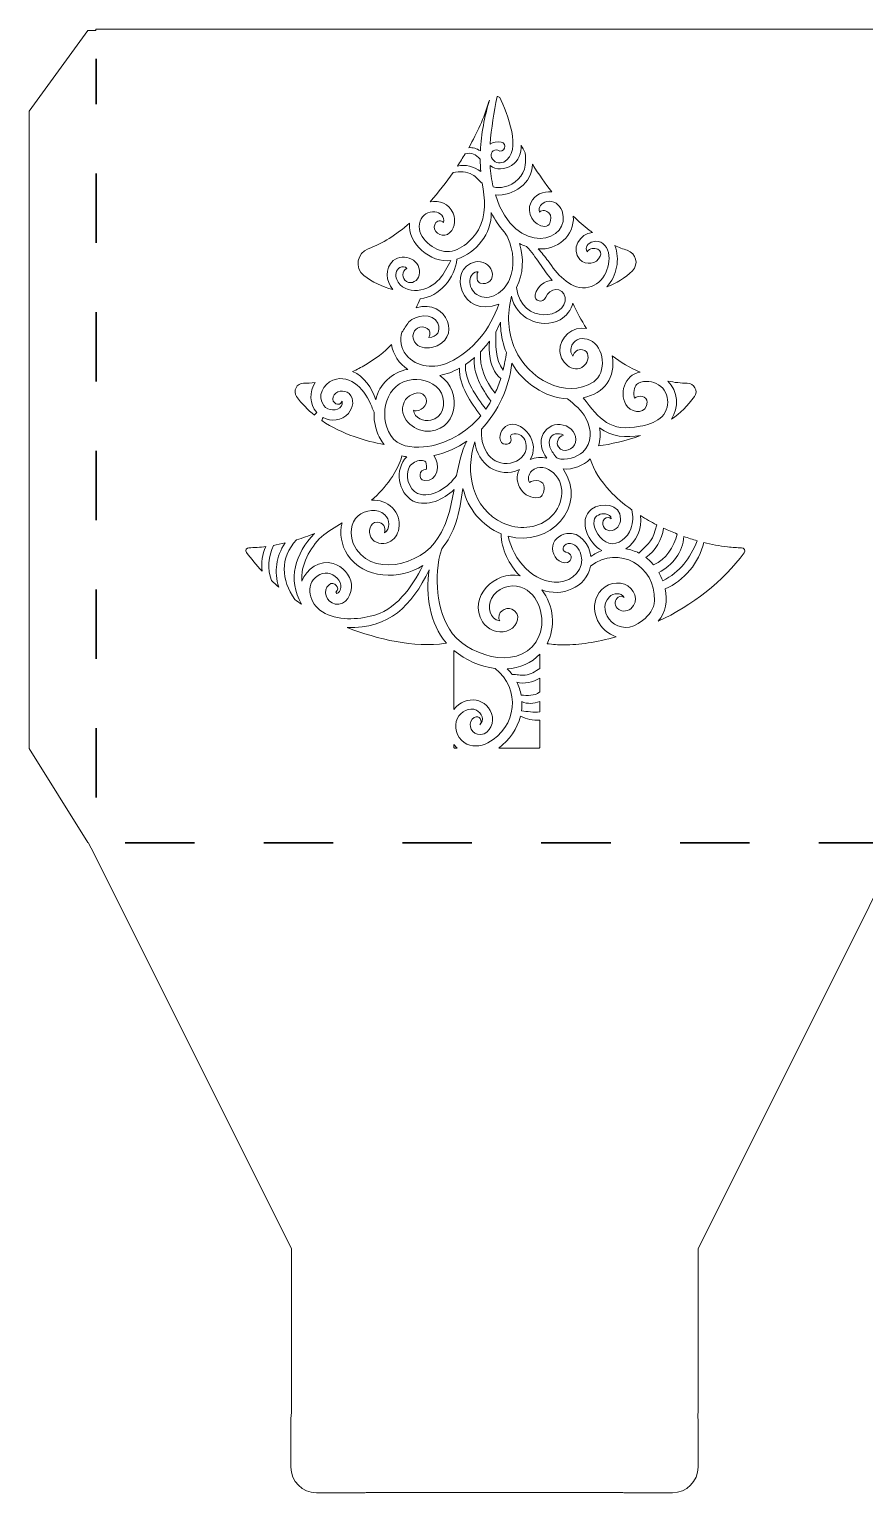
# Model space of a CAD drawing. Extents: x 8 to 992, y -674 to -239.
# Drawn here: x 8.2 to 256.6, y -674.5 to -239.3 of the extents above; entities that cross this region are included whole.
import ezdxf

# ---------------------------------------------------------------- set-up
doc = ezdxf.new("R2010")
doc.units = 0
doc.header["$MEASUREMENT"] = 0
doc.linetypes.add('AI-Linetype-3', pattern=[41.240002, 20.620001, -20.620001])
doc.linetypes.add('AI-Linetype-4', pattern=[41.240002, 20.620001, -20.620001])
doc.layers.add('Layer 1', color=7, linetype='Continuous')

# ---------------------------------------------------------------- blocks, each defined once
blk = doc.blocks.new('block 2')
at = {"layer": 'Layer 1', "lineweight": 0}
for points, knots in [([(516.18, -239.34), (516.18, -239.34), (266.18, -239.34), (266.18, -239.34), (266.18, -239.34), (259.87, -239.34), (259.87, -239.34), (259.87, -239.34), (27.99, -239.34), (27.99, -239.34), (27.99, -239.34), (27.99, -239.72), (27.99, -239.72), (27.99, -239.72), (26.63, -239.72), (26.63, -239.72), (26.63, -239.72), (25.63, -239.72), (25.63, -239.72), (25.63, -239.72), (8.22, -263.71), (8.22, -263.71), (8.22, -263.71), (8.22, -453.19), (8.22, -453.19), (8.22, -453.19), (25.63, -481.11), (25.63, -481.11), (25.63, -481.11), (25.77, -481.11), (25.77, -481.11), (25.77, -481.11), (26.63, -482.84), (26.63, -482.84), (26.63, -482.84), (35.31, -500.19), (35.31, -500.19), (35.31, -500.19), (86.21, -601.98), (86.21, -601.98), (86.21, -601.98), (86.21, -650.25), (86.21, -650.25), (86.21, -650.46), (86.22, -650.67), (86.22, -650.87), (86.08, -651.46), (86, -652.06), (86, -652.68), (86, -652.68), (86, -666.88), (86, -666.88), (86, -671.08), (89.4, -674.49), (93.6, -674.49), (93.6, -674.49), (107.8, -674.49), (107.8, -674.49), (108.22, -674.49), (108.62, -674.44), (109.02, -674.38), (109.47, -674.41), (109.92, -674.42), (110.38, -674.42), (110.38, -674.42), (182.89, -674.42), (182.89, -674.42), (183.3, -674.42), (183.7, -674.41), (184.1, -674.39), (184.48, -674.45), (184.86, -674.49), (185.25, -674.49), (185.25, -674.49), (199.45, -674.49), (199.45, -674.49), (203.65, -674.49), (207.06, -671.08), (207.06, -666.88), (207.06, -666.88), (207.06, -652.68), (207.06, -652.68), (207.06, -652.39), (207.04, -652.11), (207, -651.82), (207.04, -651.32), (207.06, -650.82), (207.06, -650.31), (207.06, -650.31), (207.06, -601.98), (207.06, -601.98), (207.06, -601.98), (257.94, -500.19), (257.94, -500.19), (257.94, -500.19), (259.87, -496.32), (259.87, -496.32), (259.87, -496.32), (267.5, -481.07), (267.5, -481.07), (267.5, -481.07), (267.5, -601.98), (267.5, -601.98), (267.5, -601.98), (364.19, -601.97), (364.2, -601.98), (364.47, -601.98), (364.74, -601.96), (365, -601.95), (365.49, -602.05), (366, -602.11), (366.52, -602.11), (366.52, -602.11), (380.72, -602.11), (380.72, -602.11), (384.92, -602.11), (388.32, -598.7), (388.32, -594.5), (388.32, -594.5), (388.32, -580.3), (388.32, -580.3), (388.32, -579.98), (388.3, -579.66), (388.26, -579.35), (388.29, -578.82), (388.31, -578.29), (388.31, -577.75), (388.31, -577.75), (388.31, -541.49), (388.31, -541.49), (388.31, -541.49), (508.85, -481.22), (508.85, -481.22), (508.85, -481.22), (508.85, -674.42), (508.85, -674.42), (508.85, -674.42), (545.11, -674.42), (545.11, -674.42), (546.01, -674.42), (546.9, -674.37), (547.78, -674.28), (547.78, -674.28), (561.56, -674.28), (561.56, -674.28), (565.76, -674.28), (569.17, -670.87), (569.17, -666.67), (569.17, -666.67), (569.17, -652.99), (569.17, -652.99), (569.27, -652.11), (569.32, -651.22), (569.33, -650.31), (569.33, -650.31), (569.33, -601.98), (569.33, -601.98), (569.33, -601.98), (690.18, -601.98), (690.18, -601.98), (690.18, -601.98), (690.18, -650.25), (690.18, -650.25), (690.18, -650.45), (690.19, -650.65), (690.19, -650.85), (690.08, -651.37), (690.01, -651.92), (690.01, -652.47), (690.01, -652.47), (690.01, -666.67), (690.01, -666.67), (690.01, -670.87), (693.42, -674.28), (697.62, -674.28), (697.62, -674.28), (711.71, -674.28), (711.71, -674.28), (712.58, -674.37), (713.45, -674.42), (714.34, -674.42), (714.34, -674.42), (750.64, -674.42), (750.64, -674.42), (750.64, -674.42), (750.64, -481.07), (750.64, -481.07), (750.64, -481.07), (871.46, -541.48), (871.46, -541.48), (871.46, -541.49), (871.47, -577.8), (871.46, -577.81), (871.46, -578.21), (871.47, -578.61), (871.49, -579.01), (871.44, -579.36), (871.41, -579.72), (871.41, -580.09), (871.41, -580.09), (871.41, -594.29), (871.41, -594.29), (871.41, -598.49), (874.81, -601.9), (879.01, -601.9), (879.01, -601.9), (893.21, -601.9), (893.21, -601.9), (893.32, -601.9), (893.42, -601.88), (893.52, -601.88), (894.22, -601.94), (894.92, -601.98), (895.63, -601.98), (895.63, -601.98), (992.31, -601.98), (992.31, -601.98), (992.31, -601.98), (992.31, -239.34), (992.31, -239.34), (992.31, -239.34), (516.18, -239.34), (516.18, -239.34)], [0, 0, 0, 0, 1, 1, 1, 2, 2, 2, 3, 3, 3, 4, 4, 4, 5, 5, 5, 6, 6, 6, 7, 7, 7, 8, 8, 8, 9, 9, 9, 10, 10, 10, 11, 11, 11, 12, 12, 12, 13, 13, 13, 14, 14, 14, 15, 15, 15, 16, 16, 16, 17, 17, 17, 18, 18, 18, 19, 19, 19, 20, 20, 20, 21, 21, 21, 22, 22, 22, 23, 23, 23, 24, 24, 24, 25, 25, 25, 26, 26, 26, 27, 27, 27, 28, 28, 28, 29, 29, 29, 30, 30, 30, 31, 31, 31, 32, 32, 32, 33, 33, 33, 34, 34, 34, 35, 35, 35, 36, 36, 36, 37, 37, 37, 38, 38, 38, 39, 39, 39, 40, 40, 40, 41, 41, 41, 42, 42, 42, 43, 43, 43, 44, 44, 44, 45, 45, 45, 46, 46, 46, 47, 47, 47, 48, 48, 48, 49, 49, 49, 50, 50, 50, 51, 51, 51, 52, 52, 52, 53, 53, 53, 54, 54, 54, 55, 55, 55, 56, 56, 56, 57, 57, 57, 58, 58, 58, 59, 59, 59, 60, 60, 60, 61, 61, 61, 62, 62, 62, 63, 63, 63, 64, 64, 64, 65, 65, 65, 66, 66, 66, 67, 67, 67, 68, 68, 68, 69, 69, 69, 70, 70, 70, 71, 71, 71, 72, 72, 72, 73, 73, 73, 74, 74, 74, 74]), ([(144.86, -260.87), (144.9, -260.72), (144.96, -260.59), (145.03, -260.46), (143.55, -265.34), (142.6, -270.43), (142.37, -275.5), (141.17, -274.78), (140.16, -274.48), (138.89, -274.56), (141.48, -269.91), (143.35, -265.96), (144.86, -260.87)], [0, 0, 0, 0, 1, 1, 1, 2, 2, 2, 3, 3, 3, 4, 4, 4, 4]), ([(147.31, -259.33), (147.6, -259.37), (147.88, -259.47), (148.13, -259.62), (150.15, -264.3), (155.16, -275.57), (149.28, -278.84), (147.92, -279.39), (146.28, -278.95), (145.67, -277.52), (145.42, -276.93), (145.47, -276.29), (145.88, -275.79), (146.16, -275.45), (147.08, -274.93), (147.51, -275.28), (149.25, -276.67), (150.72, -273.17), (148.51, -272.91), (147.32, -272.77), (146.2, -272.83), (145.25, -273.5), (145.56, -268.73), (146.43, -264.03), (147.31, -259.33)], [0, 0, 0, 0, 1, 1, 1, 2, 2, 2, 3, 3, 3, 4, 4, 4, 5, 5, 5, 6, 6, 6, 7, 7, 7, 8, 8, 8, 8]), ([(151.65, -279.82), (153.76, -278.44), (154.46, -276.15), (154.5, -273.78), (154.89, -274.55), (155.29, -275.31), (155.71, -276.05), (155.69, -277.28), (155.86, -278.53), (155.69, -279.77), (155.35, -283.06), (152.59, -285.5), (149.47, -286.19), (148.4, -286.45), (147.22, -286.59), (146.16, -286.21), (145.67, -284.13), (145.37, -282.01), (145.23, -279.88), (146.96, -281.27), (149.68, -281.11), (151.65, -279.82)], [0, 0, 0, 0, 1, 1, 1, 2, 2, 2, 3, 3, 3, 4, 4, 4, 5, 5, 5, 6, 6, 6, 7, 7, 7, 7]), ([(137.8, -276.42), (139.95, -275.86), (140.88, -276.54), (142.31, -278), (142.31, -279.22), (142.36, -280.42), (142.46, -281.65), (140.34, -280.15), (138, -279.45), (135.54, -280), (136.33, -278.81), (137.09, -277.61), (137.8, -276.42)], [0, 0, 0, 0, 1, 1, 1, 2, 2, 2, 3, 3, 3, 4, 4, 4, 4]), ([(124.43, -296.38), (125.07, -294.59), (126.9, -293.35), (128.82, -293.62), (130.38, -293.76), (131.82, -295.19), (131.42, -296.82), (130.79, -296.1), (129.37, -296.06), (128.86, -297.23), (127.86, -299.49), (130.56, -301.37), (132.55, -300.33), (134.78, -299.17), (135.14, -296.15), (134.24, -294.05), (133, -291.12), (130.14, -290.18), (127.44, -290.69), (129.91, -287.81), (132.2, -284.81), (134.22, -281.94), (136.22, -281.6), (138.22, -281.54), (140.05, -282.59), (141.06, -283.18), (141.9, -284.37), (142.89, -285.09), (143.79, -289.6), (144.05, -294.87), (141.8, -298.93), (139.93, -302.21), (135.72, -305.95), (131.66, -305.4), (127.83, -304.88), (122.9, -300.64), (124.43, -296.38)], [0, 0, 0, 0, 1, 1, 1, 2, 2, 2, 3, 3, 3, 4, 4, 4, 5, 5, 5, 6, 6, 6, 7, 7, 7, 8, 8, 8, 9, 9, 9, 10, 10, 10, 11, 11, 11, 12, 12, 12, 12]), ([(163.56, -287.66), (161.07, -287.42), (158.45, -288.54), (157.35, -290.91), (155.96, -293.93), (158.12, -297.88), (161.54, -297.94), (162.17, -297.95), (162.83, -297.62), (163.03, -296.99), (163.36, -295.98), (163.54, -294.81), (162.75, -293.96), (162.02, -293.18), (160.77, -292.98), (159.93, -293.68), (159.35, -292.21), (160.66, -290.9), (162.02, -290.6), (164.11, -290.06), (165.9, -291.45), (166.64, -293.33), (169.86, -302.37), (152.74, -307.7), (146.83, -288.61), (152.15, -289.02), (157.77, -285.09), (157.8, -279.48), (159.75, -282.5), (161.66, -285.22), (163.56, -287.66)], [0, 0, 0, 0, 1, 1, 1, 2, 2, 2, 3, 3, 3, 4, 4, 4, 5, 5, 5, 6, 6, 6, 7, 7, 7, 8, 8, 8, 9, 9, 9, 10, 10, 10, 10]), ([(123.63, -328.25), (122.23, -329.1), (121.93, -330.92), (122.78, -332.28), (123.87, -334.04), (126.02, -334.27), (127.89, -333.94), (137.25, -331.84), (132.57, -319.31), (123.22, -322.16), (123.63, -321.29), (124.09, -320.42), (124.46, -319.52), (130.14, -318.85), (134.8, -313.28), (135.37, -307.71), (141.16, -305.72), (145.72, -300.12), (145.6, -293.87), (146.6, -295.94), (147.86, -297.87), (149.41, -299.57), (149.93, -300.07), (150.25, -300.74), (150.54, -301.37), (152.22, -305.2), (152.64, -309.82), (151.02, -313.74), (149.57, -317.27), (145.12, -320.7), (141.29, -318.23), (139.93, -317.36), (139.04, -315.61), (139.21, -314), (139.3, -312.73), (140.33, -311.33), (141.71, -311.42), (141.17, -311.98), (141.43, -312.92), (141.42, -313.64), (141.46, -314.12), (141.84, -314.67), (142.31, -314.83), (144.58, -315.56), (146.52, -313.6), (145.8, -311.3), (145.16, -309.24), (142.93, -308.1), (140.86, -308.46), (132.26, -310.44), (136.64, -325.58), (147.88, -321.08), (145.28, -328.34), (140.18, -335.05), (133.08, -338.37), (128.79, -340.29), (123.42, -340), (120.28, -336.14), (118.67, -334.16), (118.3, -331.63), (119.01, -329.44), (119.7, -328.46), (120.35, -327.45), (120.96, -326.41), (123.22, -324.31), (128.1, -323.45), (129.7, -326.78), (130.67, -329.05), (129.53, -330.89), (127.03, -331.01), (128.42, -328.72), (125.56, -327.06), (123.63, -328.25)], [0, 0, 0, 0, 1, 1, 1, 2, 2, 2, 3, 3, 3, 4, 4, 4, 5, 5, 5, 6, 6, 6, 7, 7, 7, 8, 8, 8, 9, 9, 9, 10, 10, 10, 11, 11, 11, 12, 12, 12, 13, 13, 13, 14, 14, 14, 15, 15, 15, 16, 16, 16, 17, 17, 17, 18, 18, 18, 19, 19, 19, 20, 20, 20, 21, 21, 21, 22, 22, 22, 23, 23, 23, 24, 24, 24, 24]), ([(169.97, -294.89), (171.54, -296.42), (173.12, -297.81), (174.73, -299.05), (175.04, -299.29), (175.36, -299.52), (175.67, -299.75), (171.94, -300.06), (169.08, -304.75), (171.93, -307.78), (173.72, -309.65), (176.91, -309.22), (178, -306.83), (178.32, -306.11), (178.07, -305.04), (177.26, -304.75), (176.15, -304.31), (174.85, -304.44), (174.13, -305.48), (173.11, -304.34), (174.54, -302.76), (175.77, -302.51), (178.07, -301.87), (179.94, -303.59), (180.41, -305.73), (181.4, -310.22), (178.51, -315.83), (173.6, -316.18), (168.57, -316.54), (165.09, -311.82), (162.46, -308.24), (161.54, -307), (160.6, -305.76), (159.57, -304.64), (165.1, -305.05), (170.42, -300.79), (169.97, -294.89)], [0, 0, 0, 0, 1, 1, 1, 2, 2, 2, 3, 3, 3, 4, 4, 4, 5, 5, 5, 6, 6, 6, 7, 7, 7, 8, 8, 8, 9, 9, 9, 10, 10, 10, 11, 11, 11, 12, 12, 12, 12]), ([(109.03, -304.6), (113.26, -303.02), (117.33, -300.49), (121.31, -296.97), (120.67, -303.08), (127.59, -308.91), (133.57, -308.14), (132.5, -310.01), (131.63, -311.99), (130.15, -313.61), (128.46, -315.47), (126.21, -316.8), (123.67, -316.98), (121.23, -317.16), (118.42, -316.18), (117.47, -313.72), (117, -312.51), (117.15, -310.85), (118.42, -310.18), (119.06, -309.86), (120.02, -309.82), (120.49, -310.47), (118.98, -311.23), (118.9, -313.45), (120.35, -314.34), (121.89, -315.3), (123.81, -314.13), (124.18, -312.47), (125.11, -308.17), (119.58, -305.42), (116.45, -308.14), (113.77, -310.47), (114.25, -314.25), (116.3, -316.73), (113.22, -315.92), (110.2, -314.54), (107.69, -312.56), (104.87, -310.33), (105.66, -305.86), (109.03, -304.6)], [0, 0, 0, 0, 1, 1, 1, 2, 2, 2, 3, 3, 3, 4, 4, 4, 5, 5, 5, 6, 6, 6, 7, 7, 7, 8, 8, 8, 9, 9, 9, 10, 10, 10, 11, 11, 11, 12, 12, 12, 13, 13, 13, 13]), ([(153.97, -303.06), (154.66, -303.41), (155.37, -303.72), (156.09, -303.96), (158.98, -306.96), (160.96, -310.83), (163.68, -314), (161.42, -314.19), (159.3, -315.71), (158.65, -318.27), (158.13, -320.3), (161.14, -320.97), (161.78, -319.03), (162.71, -316.19), (166.98, -315.77), (167.55, -319.09), (168.19, -325.46), (154.64, -327.46), (153.1, -316.12), (155.17, -312.14), (155.3, -307.27), (153.97, -303.06)], [0, 0, 0, 0, 1, 1, 1, 2, 2, 2, 3, 3, 3, 4, 4, 4, 5, 5, 5, 6, 6, 6, 7, 7, 7, 7]), ([(186.02, -305.07), (188.66, -305.92), (189.51, -309.24), (187.54, -311.19), (185.4, -313.3), (182.75, -314.86), (179.95, -315.92), (182.88, -312.72), (183.97, -307.67), (182.3, -303.63), (183.52, -304.19), (184.77, -304.67), (186.02, -305.07)], [0, 0, 0, 0, 1, 1, 1, 2, 2, 2, 3, 3, 3, 4, 4, 4, 4]), ([(166.04, -325.71), (167.97, -324.65), (169.4, -322.76), (169.8, -320.74), (171.06, -323.37), (172.36, -325.92), (173.91, -328.28), (169.84, -327.52), (165.82, -330.93), (165.99, -335.1), (166.09, -338.74), (170.8, -342.55), (173.67, -338.86), (174.7, -337.53), (174.74, -334.97), (172.69, -334.62), (171.27, -334.39), (170.2, -335.31), (169.87, -336.5), (169.02, -335.66), (169.11, -334.29), (169.58, -333.29), (170.53, -331.23), (172.93, -330.92), (174.86, -331.77), (179.34, -333.72), (179.94, -341.43), (176.04, -344.19), (167.58, -349.55), (156.37, -343.01), (152.75, -334.65), (150.45, -329.68), (150.22, -323.99), (151.63, -318.73), (152.72, -325.07), (160.36, -328.85), (166.04, -325.71)], [0, 0, 0, 0, 1, 1, 1, 2, 2, 2, 3, 3, 3, 4, 4, 4, 5, 5, 5, 6, 6, 6, 7, 7, 7, 8, 8, 8, 9, 9, 9, 10, 10, 10, 11, 11, 11, 12, 12, 12, 12]), ([(146.91, -329.27), (147.44, -328.35), (147.93, -327.38), (148.35, -326.41), (148.34, -327), (148.36, -327.6), (148.39, -328.19), (148.55, -330.71), (149.14, -333.18), (150.09, -335.5), (149.84, -337.24), (149.54, -338.97), (149.12, -340.7), (146.55, -337.48), (147.03, -333.12), (146.91, -329.27)], [0, 0, 0, 0, 1, 1, 1, 2, 2, 2, 3, 3, 3, 4, 4, 4, 5, 5, 5, 5]), ([(108.15, -339.13), (111.13, -337.38), (113.75, -335.35), (115.96, -333.07), (116.29, -336.02), (118.26, -338.84), (120.76, -340.46), (116.08, -341.28), (112.28, -344.88), (111.22, -349.53), (110.01, -346.05), (107.87, -342.52), (104.31, -341.12), (105.61, -340.53), (106.9, -339.86), (108.15, -339.13)], [0, 0, 0, 0, 1, 1, 1, 2, 2, 2, 3, 3, 3, 4, 4, 4, 5, 5, 5, 5]), ([(145.13, -336.46), (145.46, -338.83), (146.43, -341.7), (148.4, -343.23), (147.94, -344.69), (147.38, -346.11), (146.73, -347.5), (143.81, -343.86), (142.04, -339.96), (142.4, -335.25), (143.37, -334.25), (144.27, -333.19), (145.09, -332.07), (144.93, -333.55), (144.93, -335.04), (145.13, -336.46)], [0, 0, 0, 0, 1, 1, 1, 2, 2, 2, 3, 3, 3, 4, 4, 4, 5, 5, 5, 5]), ([(145.5, -349.87), (145.02, -350.7), (144.51, -351.52), (143.95, -352.31), (141.32, -348.77), (137.43, -343.56), (137.95, -338.98), (138.88, -338.35), (139.77, -337.67), (140.63, -336.92), (139.9, -341.46), (142.88, -346.43), (145.5, -349.87)], [0, 0, 0, 0, 1, 1, 1, 2, 2, 2, 3, 3, 3, 4, 4, 4, 4]), ([(165.57, -363.54), (166.96, -365.61), (170.11, -364.27), (170.65, -362.21), (171.29, -359.77), (169.22, -357.59), (167.01, -357.01), (164.62, -356.38), (162.22, -357.51), (161.04, -359.65), (159.67, -362.13), (160.65, -364.66), (162.06, -366.87), (160.45, -366.42), (158.7, -366.61), (157.19, -367.3), (158.51, -364.96), (158.46, -361.95), (156.67, -359.64), (155.43, -358.04), (153.4, -356.45), (151.24, -356.87), (149.12, -357.27), (147.66, -359.55), (148.34, -361.62), (148.96, -363.54), (152.06, -362.8), (151.4, -360.9), (150.81, -359.19), (153.65, -359.54), (154.46, -360.11), (155.72, -360.99), (156.19, -362.76), (155.92, -364.21), (155.43, -366.83), (152.84, -368.31), (150.35, -368.43), (144.86, -368.68), (142.21, -363.05), (142.7, -358.24), (147.65, -352.84), (150.88, -346.06), (151.68, -338.66), (155.14, -344.48), (161.46, -348.87), (168.29, -349.25), (170.37, -350.9), (172.41, -352.61), (173.72, -355), (175.45, -358.19), (175.67, -362.47), (172.78, -365.06), (171.1, -366.59), (167.63, -367.78), (165.44, -366.94), (164.54, -366.48), (163.77, -365.07), (163.32, -364.22), (162.45, -362.57), (162.53, -360.2), (164.7, -359.68), (165.46, -359.49), (166.38, -359.59), (167.04, -360.05), (165.64, -360.38), (164.64, -362.18), (165.57, -363.54)], [0, 0, 0, 0, 1, 1, 1, 2, 2, 2, 3, 3, 3, 4, 4, 4, 5, 5, 5, 6, 6, 6, 7, 7, 7, 8, 8, 8, 9, 9, 9, 10, 10, 10, 11, 11, 11, 12, 12, 12, 13, 13, 13, 14, 14, 14, 15, 15, 15, 16, 16, 16, 17, 17, 17, 18, 18, 18, 19, 19, 19, 20, 20, 20, 21, 21, 21, 22, 22, 22, 22]), ([(186.11, -351.61), (187.96, -353.66), (191.87, -353.6), (191.93, -350.24), (192.06, -348.27), (189.31, -348.06), (188.14, -348.99), (187.75, -347.76), (188.1, -345.57), (188.77, -344.98), (190.26, -343.66), (192.97, -343.92), (194.63, -344.67), (198.74, -346.54), (199.16, -352.21), (195.78, -355.01), (194.09, -356.4), (191.93, -357), (189.81, -357.36), (180.98, -359.25), (177.8, -355.29), (172.87, -348.89), (179.25, -347.61), (182.67, -342.91), (181.52, -336.42), (184.04, -338.36), (186.93, -340.02), (189.84, -341.31), (185.2, -341.83), (183.25, -348.16), (186.11, -351.61)], [0, 0, 0, 0, 1, 1, 1, 2, 2, 2, 3, 3, 3, 4, 4, 4, 5, 5, 5, 6, 6, 6, 7, 7, 7, 8, 8, 8, 9, 9, 9, 10, 10, 10, 10]), ([(98.52, -343.66), (103.97, -341.63), (108.29, -346.99), (110.04, -351.55), (110.26, -352.11), (110.5, -352.65), (110.73, -353.19), (110.68, -355.14), (110.97, -357.08), (111.56, -358.83), (112.1, -360.43), (112.86, -361.75), (113.78, -362.83), (108.48, -361.85), (101.3, -359.83), (95.18, -355.69), (95.22, -355.61), (95.26, -355.53), (95.3, -355.44), (95.37, -355.19), (95.45, -355.04), (95.59, -354.8), (98.01, -356.04), (101.11, -355.79), (103.09, -353.57), (104.5, -352), (105.05, -349.22), (103.3, -347.67), (101.85, -346.4), (99.24, -346.79), (98.55, -348.68), (97.89, -350.46), (100.57, -351.77), (101.22, -349.97), (101.31, -349.7), (101.38, -350.85), (101.09, -351.29), (99.83, -353.04), (97.01, -352.91), (95.78, -351.19), (93.65, -348.44), (95.63, -344.79), (98.52, -343.66)], [0, 0, 0, 0, 1, 1, 1, 2, 2, 2, 3, 3, 3, 4, 4, 4, 5, 5, 5, 6, 6, 6, 7, 7, 7, 8, 8, 8, 9, 9, 9, 10, 10, 10, 11, 11, 11, 12, 12, 12, 13, 13, 13, 14, 14, 14, 14]), ([(125.42, -363.52), (121.85, -363.83), (117.82, -363.37), (115.68, -360.13), (111.88, -354.05), (114.19, -344.19), (122.25, -343.51), (125.5, -343.17), (129.23, -344.49), (130.74, -347.57), (132.19, -350.52), (131.26, -354.96), (127.61, -355.61), (125.51, -356.03), (122.76, -354.97), (122.47, -352.62), (122.69, -352.78), (122.97, -352.87), (123.3, -352.84), (125.28, -352.67), (127.34, -350.36), (125.86, -348.4), (124.42, -346.51), (121.19, -347.9), (120.13, -349.47), (117.27, -353.69), (121.6, -358.34), (125.79, -358.82), (135.42, -359.57), (137.54, -346.99), (130.26, -342.29), (132.3, -341.93), (134.25, -341.15), (136.1, -340.12), (135.94, -345.2), (139.54, -350.32), (142.46, -354.27), (138.22, -359.31), (132.02, -362.94), (125.42, -363.52)], [0, 0, 0, 0, 1, 1, 1, 2, 2, 2, 3, 3, 3, 4, 4, 4, 5, 5, 5, 6, 6, 6, 7, 7, 7, 8, 8, 8, 9, 9, 9, 10, 10, 10, 11, 11, 11, 12, 12, 12, 13, 13, 13, 13]), ([(89.79, -344.6), (90.89, -344.6), (92.02, -344.53), (93.18, -344.39), (91.47, -347.04), (91.45, -350.83), (93.69, -353.33), (93.42, -353.55), (93.2, -353.83), (93.05, -354.13), (91.06, -352.55), (89.24, -350.7), (87.7, -348.54), (86.51, -346.88), (87.75, -344.6), (89.79, -344.6)], [0, 0, 0, 0, 1, 1, 1, 2, 2, 2, 3, 3, 3, 4, 4, 4, 5, 5, 5, 5]), ([(203.84, -344.57), (205.94, -344.52), (207.21, -346.87), (205.98, -348.58), (204.08, -351.26), (201.74, -353.47), (199.18, -355.29), (201.4, -351.85), (201.15, -346.89), (198.08, -343.96), (200.07, -344.36), (202.01, -344.57), (203.84, -344.57)], [0, 0, 0, 0, 1, 1, 1, 2, 2, 2, 3, 3, 3, 4, 4, 4, 4]), ([(177.76, -357.81), (181.24, -360.58), (185.76, -360.89), (190, -360.09), (185.55, -361.77), (181.1, -362.71), (177.42, -363.24), (178.01, -361.58), (178.12, -359.6), (177.76, -357.81)], [0, 0, 0, 0, 1, 1, 1, 2, 2, 2, 3, 3, 3, 3]), ([(123.68, -377.36), (121.02, -376.13), (119.72, -371.86), (121.3, -369.39), (122.03, -368.23), (123.33, -367.59), (124.68, -367.57), (125.25, -367.56), (125.8, -367.57), (126.11, -368.1), (126.19, -368.23), (126.51, -370.29), (126.21, -370.26), (124.11, -370.03), (123.64, -373.31), (125.75, -373.52), (129.78, -373.92), (130.47, -368.61), (128.54, -366.11), (132.2, -365.26), (135.57, -363.74), (138.33, -361.79), (136.75, -364.95), (135.92, -368.43), (135.26, -371.99), (133.08, -375.37), (127.81, -379.01), (123.68, -377.36)], [0, 0, 0, 0, 1, 1, 1, 2, 2, 2, 3, 3, 3, 4, 4, 4, 5, 5, 5, 6, 6, 6, 7, 7, 7, 8, 8, 8, 9, 9, 9, 9]), ([(140.74, -362.02), (141.39, -368.7), (147.79, -373.06), (153.95, -370.29), (151.79, -374.12), (155.3, -379.29), (159.66, -378.56), (161.1, -378.37), (161.13, -376.8), (161.34, -375.67), (161.52, -373.46), (158.21, -373.01), (156.93, -374.15), (156.41, -373.1), (156.61, -371.59), (157.6, -370.68), (159.55, -368.89), (162.35, -369.62), (164.13, -371.27), (168.19, -375.02), (166.75, -381.6), (162.83, -384.79), (158.92, -387.96), (153.58, -388.22), (149.1, -386.16), (139.83, -381.9), (137.65, -371.07), (140.74, -362.02)], [0, 0, 0, 0, 1, 1, 1, 2, 2, 2, 3, 3, 3, 4, 4, 4, 5, 5, 5, 6, 6, 6, 7, 7, 7, 8, 8, 8, 9, 9, 9, 9]), ([(111.67, -385.89), (109.44, -385.92), (108.91, -388.78), (109.8, -390.4), (110.81, -392.23), (113.28, -392.68), (115.09, -391.89), (116.78, -391.15), (117.8, -389.55), (118.12, -387.79), (119.07, -382.97), (114.68, -378.99), (110.02, -379.35), (114.22, -375.75), (117.75, -370.83), (119.04, -366.14), (119.5, -366.28), (119.98, -366.39), (120.46, -366.47), (116.76, -370.13), (117.76, -377.19), (122.4, -379.63), (126.56, -381.44), (131.43, -379.19), (134.52, -376.23), (133.64, -381.25), (132.62, -386.23), (129.81, -390.5), (124.8, -398.92), (109.3, -402.75), (104.54, -392.2), (103.48, -389.5), (103.69, -386.06), (105.98, -384.04), (108.06, -382.2), (111.81, -381.67), (113.96, -383.71), (115.37, -385), (115.71, -388.05), (113.81, -389.05), (114.31, -387.57), (113.45, -385.86), (111.67, -385.89)], [0, 0, 0, 0, 1, 1, 1, 2, 2, 2, 3, 3, 3, 4, 4, 4, 5, 5, 5, 6, 6, 6, 7, 7, 7, 8, 8, 8, 9, 9, 9, 10, 10, 10, 11, 11, 11, 12, 12, 12, 13, 13, 13, 14, 14, 14, 14]), ([(180.85, -388.43), (182.77, -388.51), (184.07, -386.68), (184.05, -384.9), (183.98, -380.35), (178.34, -379.91), (175.39, -382.07), (171.18, -385.34), (174.59, -392.39), (178.48, -394.37), (177.31, -394.78), (176.2, -395.36), (175.22, -396.12), (174.74, -392.47), (172.05, -388.73), (168.03, -389.3), (165.79, -389.61), (163.78, -391.38), (163.78, -393.75), (163.79, -396.02), (165.83, -398.52), (168.27, -397.85), (169.61, -397.48), (169.84, -395.5), (168.41, -395.05), (166.34, -394.61), (166.49, -392.66), (168.48, -392.27), (170.41, -391.92), (171.8, -393.84), (172.26, -395.47), (173.47, -399.82), (169.79, -403.41), (165.68, -403.77), (158.07, -404.16), (152.09, -396.94), (150.59, -390.07), (162.71, -393.59), (174.59, -381.32), (166.95, -370.07), (169.9, -370.34), (173.02, -369.1), (174.99, -367.11), (176.14, -370.45), (178.1, -373.64), (180.85, -376.61), (182.68, -378.59), (184.88, -380.48), (187.39, -382.26), (187.72, -384.15), (187.83, -385.92), (187.09, -387.89), (186.14, -390.39), (183.38, -392.96), (180.51, -392.14), (178.19, -391.47), (175.66, -387.83), (176.14, -385.39), (176.43, -383.92), (178.2, -383.21), (179.58, -383.43), (180.36, -383.52), (181.31, -384.04), (181.22, -384.93), (180.75, -384.45), (179.91, -384.3), (179.28, -384.94), (177.97, -386.3), (179.08, -388.36), (180.85, -388.43)], [0, 0, 0, 0, 1, 1, 1, 2, 2, 2, 3, 3, 3, 4, 4, 4, 5, 5, 5, 6, 6, 6, 7, 7, 7, 8, 8, 8, 9, 9, 9, 10, 10, 10, 11, 11, 11, 12, 12, 12, 13, 13, 13, 14, 14, 14, 15, 15, 15, 16, 16, 16, 17, 17, 17, 18, 18, 18, 19, 19, 19, 20, 20, 20, 21, 21, 21, 22, 22, 22, 23, 23, 23, 23]), ([(159.85, -419.58), (155.45, -430.38), (139.89, -426.36), (134.1, -419.09), (131.4, -415.69), (130.15, -411.17), (129.72, -406.91), (129.29, -402.62), (129.44, -397.99), (130.84, -393.84), (132.67, -391.56), (134.11, -388.92), (135.04, -386.09), (136.1, -382.82), (136.66, -379.37), (137.18, -375.89), (138.61, -381.92), (142.79, -387.01), (148.49, -389.35), (148.61, -393.89), (150.79, -398.54), (154.13, -401.9), (146.55, -400.14), (138.62, -408.26), (142.96, -415.51), (144.46, -417.85), (147.47, -419.12), (150.16, -418.33), (152.52, -417.63), (154.88, -414.3), (152.47, -412.26), (150.62, -410.69), (147.78, -411.96), (147.83, -414.37), (147.84, -414.74), (147.96, -415.04), (148.13, -415.25), (145.03, -414.8), (144.34, -411.02), (145.65, -408.63), (147.23, -405.54), (151.12, -404.12), (154.36, -405.21), (159.89, -407.07), (161.9, -414.56), (159.85, -419.58)], [0, 0, 0, 0, 1, 1, 1, 2, 2, 2, 3, 3, 3, 4, 4, 4, 5, 5, 5, 6, 6, 6, 7, 7, 7, 8, 8, 8, 9, 9, 9, 10, 10, 10, 11, 11, 11, 12, 12, 12, 13, 13, 13, 14, 14, 14, 15, 15, 15, 15]), ([(94.62, -401.49), (96.63, -400.52), (99.05, -401.34), (100.26, -403.19), (100.81, -404.03), (101.06, -405.12), (100.68, -406.08), (100.53, -406.5), (99.72, -407.75), (99.4, -406.76), (100.92, -405.5), (98.85, -403.25), (97.34, -404.5), (95.22, -406.25), (96.61, -409.77), (99.13, -410.24), (102.39, -410.85), (104.36, -407.15), (104.01, -404.37), (103.66, -401.5), (101.35, -399.05), (98.61, -398.23), (94.66, -396.97), (90.52, -399.78), (89.27, -403.48), (88.79, -398.86), (91.76, -393.38), (95.07, -390.29), (96.92, -388.69), (99.12, -387.37), (101.26, -386.06), (100.36, -389.24), (101.03, -392.79), (102.83, -395.59), (107.56, -402.89), (118.59, -403.16), (125.27, -398.78), (121.85, -405.32), (117.27, -412.19), (109.6, -413.9), (104.87, -414.99), (98.64, -415.14), (94.61, -412.02), (91.23, -409.4), (90.09, -403.68), (94.62, -401.49)], [0, 0, 0, 0, 1, 1, 1, 2, 2, 2, 3, 3, 3, 4, 4, 4, 5, 5, 5, 6, 6, 6, 7, 7, 7, 8, 8, 8, 9, 9, 9, 10, 10, 10, 11, 11, 11, 12, 12, 12, 13, 13, 13, 14, 14, 14, 15, 15, 15, 15]), ([(189.94, -383.95), (191.5, -384.93), (193.13, -385.84), (194.77, -386.67), (193.69, -391.38), (192.72, -391.88), (189.48, -395.09), (188.26, -394.48), (186.94, -394.05), (185.59, -393.82), (188.78, -391.88), (190.48, -387.77), (189.94, -383.95)], [0, 0, 0, 0, 1, 1, 1, 2, 2, 2, 3, 3, 3, 4, 4, 4, 4]), ([(87.15, -408.91), (83.17, -402.91), (82.62, -396.74), (87.7, -391.13), (89.5, -390.61), (91.29, -389.98), (92.99, -389.32), (87.37, -395.12), (84.82, -402.96), (89.19, -410.29), (88.5, -409.84), (87.82, -409.38), (87.15, -408.91)], [0, 0, 0, 0, 1, 1, 1, 2, 2, 2, 3, 3, 3, 4, 4, 4, 4]), ([(196.83, -387.69), (198.17, -388.31), (199.52, -388.89), (200.88, -389.42), (199.9, -393.32), (197.59, -396.98), (193.82, -398.61), (193.12, -397.76), (192.36, -397), (191.55, -396.38), (194.38, -394.56), (196.39, -390.96), (196.83, -387.69)], [0, 0, 0, 0, 1, 1, 1, 2, 2, 2, 3, 3, 3, 4, 4, 4, 4]), ([(202.83, -390.15), (204.15, -390.62), (205.47, -391.04), (206.8, -391.42), (204.79, -396.71), (201.66, -400.68), (196.59, -403.37), (196.26, -402.5), (195.85, -401.67), (195.39, -400.87), (199.38, -398.85), (202.71, -394.67), (202.83, -390.15)], [0, 0, 0, 0, 1, 1, 1, 2, 2, 2, 3, 3, 3, 4, 4, 4, 4]), ([(77.44, -400.47), (75.77, -398.68), (74.22, -396.82), (72.81, -394.88), (72.39, -394.3), (72.82, -393.49), (73.54, -393.5), (74.94, -393.51), (76.95, -393.35), (78.55, -393.14), (77.47, -395.46), (77.21, -398.01), (77.44, -400.47)], [0, 0, 0, 0, 1, 1, 1, 2, 2, 2, 3, 3, 3, 4, 4, 4, 4]), ([(80.25, -403.28), (78.89, -399.86), (79.39, -396.04), (80.81, -392.8), (81.94, -392.6), (83.1, -392.36), (84.28, -392.07), (81.57, -396.07), (80.98, -400.68), (82.4, -405.21), (81.66, -404.59), (80.95, -403.93), (80.25, -403.28)], [0, 0, 0, 0, 1, 1, 1, 2, 2, 2, 3, 3, 3, 4, 4, 4, 4]), ([(194.12, -409.22), (193.97, -411.79), (192.57, -413.55), (190.6, -415.1), (183.59, -421.12), (176.32, -412.64), (180.7, -408.07), (181.85, -407), (184.27, -406.7), (185.1, -408.29), (184.65, -407.87), (184, -407.73), (183.35, -408.21), (182.25, -409.03), (182.15, -410.41), (183.05, -411.43), (184.1, -412.63), (185.83, -412.6), (187.05, -411.63), (189.86, -409.39), (188.1, -405.41), (185.18, -404.35), (182.03, -403.2), (178.46, -404.91), (177.07, -407.88), (174.78, -412.63), (177.86, -418.46), (182.74, -419.97), (176.74, -421.62), (171.78, -422.39), (167.21, -422.39), (165.49, -422.38), (163.88, -422.31), (162.2, -422.03), (164.74, -417.27), (164.18, -410.46), (160.61, -406.05), (166.4, -408.24), (173.9, -405.41), (175.11, -398.97), (183.48, -392.56), (194.54, -398.9), (194.12, -409.22)], [0, 0, 0, 0, 1, 1, 1, 2, 2, 2, 3, 3, 3, 4, 4, 4, 5, 5, 5, 6, 6, 6, 7, 7, 7, 8, 8, 8, 9, 9, 9, 10, 10, 10, 11, 11, 11, 12, 12, 12, 13, 13, 13, 14, 14, 14, 14]), ([(220.78, -395.02), (214.66, -403.42), (205.31, -410.72), (195.19, -415.37), (197.52, -412.75), (198.07, -409.19), (197.31, -405.76), (202.93, -403.27), (207.45, -398.02), (208.75, -391.93), (211.09, -392.51), (213.45, -392.95), (215.79, -393.23), (217.41, -393.42), (218.74, -393.51), (219.98, -393.51), (220.77, -393.49), (221.25, -394.38), (220.78, -395.02)], [0, 0, 0, 0, 1, 1, 1, 2, 2, 2, 3, 3, 3, 4, 4, 4, 5, 5, 5, 6, 6, 6, 6]), ([(131.94, -421.92), (122.59, -423.31), (111.9, -420.76), (102.72, -417.23), (115.28, -417.56), (121.95, -410.85), (127.08, -400.08), (126.09, -407.57), (127.18, -415.98), (132.23, -421.87), (132.13, -421.89), (132.04, -421.91), (131.94, -421.92)], [0, 0, 0, 0, 1, 1, 1, 2, 2, 2, 3, 3, 3, 4, 4, 4, 4]), ([(144.61, -451.5), (142.35, -452.64), (139.63, -452.9), (137.48, -451.38), (135.28, -449.82), (134.33, -446.66), (135.54, -444.2), (136.47, -442.3), (139.12, -440.76), (141.17, -441.79), (142.78, -442.6), (143.7, -444.88), (142.15, -446.12), (143.32, -445.09), (141.96, -443.06), (140.52, -443.94), (138.47, -445.19), (139.23, -448.41), (141.48, -448.95), (144.41, -449.65), (146.33, -446.33), (145.93, -443.81), (144.78, -438.07), (137.88, -437.08), (134.49, -441.57), (134.49, -441.57), (134.49, -424.96), (134.49, -424.96), (134.49, -424.96), (134.49, -424.05), (134.49, -424.05), (137.9, -426.89), (142.27, -428.86), (146.72, -429.39), (154.49, -435.5), (153.21, -446.92), (144.61, -451.5)], [0, 0, 0, 0, 1, 1, 1, 2, 2, 2, 3, 3, 3, 4, 4, 4, 5, 5, 5, 6, 6, 6, 7, 7, 7, 8, 8, 8, 9, 9, 9, 10, 10, 10, 11, 11, 11, 12, 12, 12, 12]), ([(160, -429.37), (158.66, -430.29), (157.35, -431.23), (155.66, -431.36), (154.36, -431.5), (153.09, -431.12), (151.82, -431.24), (151.35, -430.62), (150.83, -430.04), (150.27, -429.5), (153.91, -429.34), (157.69, -427.72), (160, -425.16), (160, -425.16), (160, -429.37), (160, -429.37)], [0, 0, 0, 0, 1, 1, 1, 2, 2, 2, 3, 3, 3, 4, 4, 4, 5, 5, 5, 5]), ([(160, -436.39), (158.31, -437.7), (156.4, -437.44), (154.45, -437.31), (154.21, -435.97), (153.8, -434.65), (153.18, -433.44), (155.26, -434.19), (158.06, -433.47), (160, -432.29), (160, -432.29), (160, -436.39), (160, -436.39)], [0, 0, 0, 0, 1, 1, 1, 2, 2, 2, 3, 3, 3, 4, 4, 4, 4]), ([(160, -442.29), (158.21, -442.54), (156.34, -442.21), (154.55, -441.96), (154.67, -441.07), (154.71, -440.16), (154.67, -439.26), (156.37, -440.06), (158.21, -439.84), (160, -439.21), (160, -439.21), (160, -442.29), (160, -442.29)], [0, 0, 0, 0, 1, 1, 1, 2, 2, 2, 3, 3, 3, 4, 4, 4, 4]), ([(160, -452.87), (160, -452.97), (159.91, -453.06), (159.81, -453.06), (159.81, -453.06), (147.81, -453.06), (147.81, -453.06), (150.98, -450.78), (153.35, -447.17), (154.24, -443.59), (156.06, -444.38), (158.02, -444.96), (160, -444.76), (160, -444.76), (160, -452.87), (160, -452.87)], [0, 0, 0, 0, 1, 1, 1, 2, 2, 2, 3, 3, 3, 4, 4, 4, 5, 5, 5, 5]), ([(134.68, -453.06), (134.58, -453.06), (134.49, -452.97), (134.49, -452.87), (134.49, -452.87), (134.49, -452.02), (134.49, -452.02), (134.78, -452.39), (135.08, -452.74), (135.42, -453.06), (135.42, -453.06), (134.68, -453.06), (134.68, -453.06)], [0, 0, 0, 0, 1, 1, 1, 2, 2, 2, 3, 3, 3, 4, 4, 4, 4])]:
    blk.add_open_spline(points, degree=3, knots=knots, dxfattribs=at)

msp = doc.modelspace()

# ---------------------------------------------------------------- linework, layer by layer
at = {"layer": 'Layer 1', "color": 7, "linetype": 'AI-Linetype-3', "lineweight": 35, "true_color": 0xfffeff}
msp.add_lwpolyline([(28.14, -467.78), (28.14, -248.11)], dxfattribs=at)
at = {"layer": 'Layer 1', "color": 7, "linetype": 'AI-Linetype-4', "lineweight": 35, "true_color": 0xfffeff}
msp.add_lwpolyline([(36.75, -481.21), (501.24, -481.21)], dxfattribs=at)

# ---------------------------------------------------------------- block references
at = {"layer": 'Layer 1'}
msp.add_blockref('block 2', (0, 0), dxfattribs=at)

doc.saveas('drawing.dxf')
